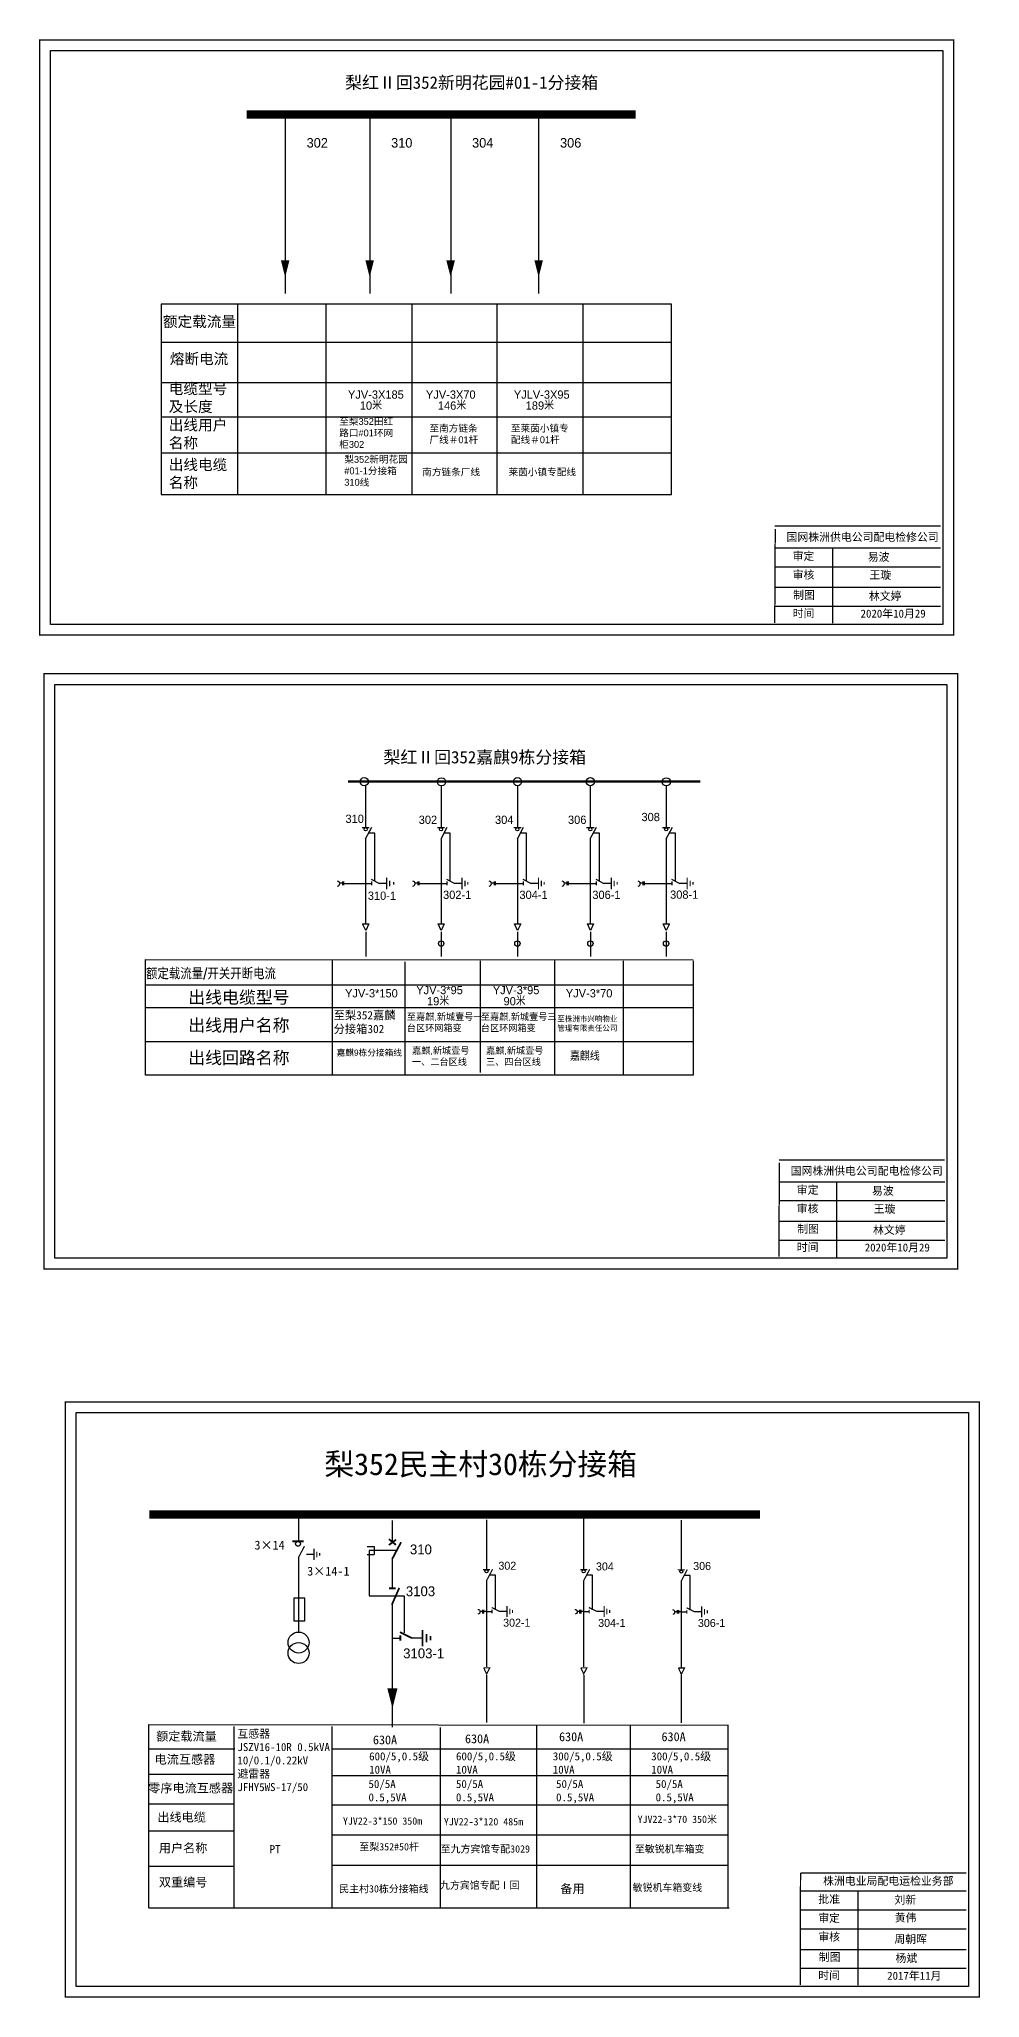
# Model space of a CAD drawing. Extents: x -42 to 505, y -336 to -58.
# Drawn here: x 97.3 to 226.5, y -326.7 to -57.8 of the extents above; entities that cross this region are included whole.
import ezdxf

# ---------------------------------------------------------------- set-up
doc = ezdxf.new("R2010")
doc.units = 0
doc.header["$LTSCALE"] = 0.774411
for name, pattern in [('ACAD_ISO02W100', [15, 12, -3]), ('CENTER', [50.8, 31.75, -6.35, 6.35, -6.35]), ('DASHED', [0.45, 0.3, -0.15])]:
    doc.linetypes.add(name, pattern=pattern)
doc.layers.get('0').update_dxf_attribs({"linetype": 'CONTINUOUS'})
doc.layers.add('2', color=7, linetype='CONTINUOUS')
doc.layers.add('F11', color=7, linetype='CONTINUOUS')
doc.styles.add('hztxt_txtstyle_0.00_0_0', font='', dxfattribs={"bigfont": 'hztxt.shx'})
doc.styles.add('hztxt_txtstyle_1.80_0_0', font='', dxfattribs={"height": 1.8, "bigfont": 'hztxt.shx'})
doc.styles.add('hztxt_txtstyle_2.00_0_0', font='', dxfattribs={"height": 2, "bigfont": 'hztxt.shx'})
doc.styles.add('hztxt_txtstyle_2.70_0_0', font='simkai.ttf', dxfattribs={"height": 2.7})
doc.styles.add('hztxt_txtstyle_2.77_0_0', font='', dxfattribs={"height": 2.768736, "bigfont": 'hztxt.shx'})
doc.styles.add('hztxt_txtstyle_3.00_0_0', font='', dxfattribs={"height": 3})
doc.styles.add('KaiTi_GB2312_txtstyle_1.09_0_0', font='simkai_0.ttf', dxfattribs={"height": 1.0944})
doc.styles.add('字体', font='simkai_0.ttf', dxfattribs={"height": 2.5})
doc.styles.add('宋体_txtstyle_1.00_0_0', font='', dxfattribs={"height": 1})
doc.styles.add('宋体_txtstyle_100.00_0_0100', font='', dxfattribs={"height": 100})
doc.styles.get('hztxt_txtstyle_0.00_0_0').set_extended_font_data('hztxt')
doc.styles.get('hztxt_txtstyle_1.80_0_0').set_extended_font_data('hztxt')
doc.styles.get('hztxt_txtstyle_2.00_0_0').set_extended_font_data('hztxt')
doc.styles.get('hztxt_txtstyle_2.77_0_0').set_extended_font_data('hztxt')
doc.styles.get('hztxt_txtstyle_3.00_0_0').set_extended_font_data('SimSun')
doc.styles.get('宋体_txtstyle_1.00_0_0').set_extended_font_data('宋体')
doc.styles.get('宋体_txtstyle_100.00_0_0100').set_extended_font_data('宋体')

# ---------------------------------------------------------------- blocks, each defined once
blk = doc.blocks.new('JD')
for points in [[(-2, 0.2), (-2, -0.2), (2, 0.2), (2, -0.2)], [(1, -1.2), (1, -0.8), (-1, -1.2), (-1, -0.8)], [(-0.5, -1.8), (-0.5, -2.2), (0.5, -1.8), (0.5, -2.2)]]:
    blk.add_trace(points)

msp = doc.modelspace()

# ---------------------------------------------------------------- linework, layer by layer
at = {"linetype": 'Continuous'}
for p, q in [((130.51, -94.19), (114.11, -94.19)), ((114.11, -94.19), (114.11, -120.35)), ((184.17, -94.19), (130.51, -94.19)), ((184.18, -120.35), (184.17, -94.19)), ((114.11, -120.35), (184.18, -120.35)), ((112.37, -289.13), (191.91, -289.22)), ((112.41, -314.37), (112.41, -289.13)), ((124.1, -289.41), (124.1, -314.37)), ((137.52, -289.41), (137.52, -314.37)), ((152.4, -289.57), (152.4, -314.35)), ((165.63, -289.18), (165.63, -314.37)), ((178.49, -289.18), (178.49, -314.37)), ((191.91, -289.2), (191.91, -314.38)), ((137.52, -292.5), (191.91, -292.5)), ((137.52, -296.13), (191.91, -296.13)), ((137.52, -300.18), (191.91, -300.18)), ((137.52, -304.28), (191.91, -304.28)), ((137.52, -308.46), (191.91, -308.46)), ((192.09, -314.37), (112.49, -314.37)), ((201.9, -311.99), (224.65, -311.99)), ((209.79, -311.99), (209.79, -324.92)), ((201.9, -314.58), (224.65, -314.58)), ((201.9, -317.18), (224.65, -317.18)), ((201.9, -320), (224.65, -320)), ((201.9, -322.59), (224.65, -322.59))]:
    msp.add_line(p, q, dxfattribs=at)
at = {"linetype": 'ByBlock'}
for p, q in [((124.58, -94.13), (124.58, -120.35)), ((136.71, -94.13), (136.71, -120.35)), ((148.5, -94.13), (148.5, -120.35)), ((160.21, -94.13), (160.21, -120.35)), ((172, -94.13), (172, -120.35)), ((114.2, -99.42), (184.18, -99.42)), ((114.2, -104.94), (184.18, -104.94)), ((114.2, -109.66), (184.18, -109.66)), ((114.2, -114.6), (184.18, -114.6))]:
    msp.add_line(p, q, dxfattribs=at)
at = {"color": 0, "linetype": 'Continuous'}
for p, q in [((198.37, -127.65), (221.13, -127.65)), ((206.29, -127.6), (206.27, -137.99)), ((198.37, -130.24), (221.13, -130.24)), ((198.37, -133.07), (221.13, -133.07)), ((198.37, -135.66), (221.13, -135.66)), ((198.95, -214.65), (221.7, -214.65)), ((206.86, -214.6), (206.84, -224.99)), ((198.95, -217.24), (221.7, -217.24)), ((198.95, -220.07), (221.7, -220.07)), ((198.95, -222.66), (221.7, -222.66))]:
    msp.add_line(p, q, dxfattribs=at)
at = {"lineweight": 90}
msp.add_line((139.8, -159.7), (188.14, -159.7), dxfattribs=at)
for p, q in [((142.18, -160.31), (142.18, -166.01)), ((152.53, -160.31), (152.53, -166.01)), ((163.02, -160.31), (163.02, -166.01)), ((173.03, -160.31), (173.03, -166.01)), ((183.45, -160.31), (183.45, -166.01)), ((141.68, -166.03), (142.68, -166.03)), ((142.18, -167.6), (143.03, -165.99)), ((152.03, -166.03), (153.03, -166.03)), ((152.53, -167.6), (153.38, -165.99)), ((162.52, -166.03), (163.52, -166.03)), ((163.02, -167.6), (163.87, -165.99)), ((172.53, -166.03), (173.54, -166.03)), ((173.03, -167.6), (173.88, -165.99)), ((182.95, -166.03), (183.95, -166.03)), ((183.45, -167.6), (184.3, -165.99)), ((142.18, -167.55), (142.18, -179.22)), ((152.53, -167.55), (152.53, -179.22)), ((163.02, -167.55), (163.02, -179.22)), ((173.03, -167.55), (173.03, -179.22)), ((183.45, -167.55), (183.45, -179.22)), ((138.98, -173.67), (138.62, -173.67)), ((138.98, -173.43), (138.98, -173.95)), ((139.14, -173.43), (139.14, -173.95)), ((139.16, -173.7), (142.97, -173.7)), ((142.92, -173.13), (144.06, -173.7)), ((142.97, -173.44), (142.97, -173.96)), ((143.99, -173.67), (145.06, -173.67)), ((149.33, -173.67), (148.97, -173.67)), ((149.33, -173.43), (149.33, -173.95)), ((149.49, -173.43), (149.49, -173.95)), ((149.51, -173.7), (153.32, -173.7)), ((153.27, -173.13), (154.41, -173.7)), ((153.32, -173.44), (153.32, -173.96)), ((154.34, -173.67), (155.41, -173.67)), ((159.82, -173.67), (159.46, -173.67)), ((159.82, -173.43), (159.82, -173.95)), ((159.97, -173.43), (159.97, -173.95)), ((160, -173.7), (163.8, -173.7)), ((163.76, -173.13), (164.89, -173.7)), ((163.8, -173.44), (163.8, -173.96)), ((164.83, -173.67), (165.89, -173.67)), ((169.83, -173.67), (169.47, -173.67)), ((169.83, -173.43), (169.83, -173.95)), ((169.99, -173.43), (169.99, -173.95)), ((170.01, -173.7), (173.82, -173.7)), ((173.77, -173.13), (174.91, -173.7)), ((173.82, -173.44), (173.82, -173.96)), ((174.84, -173.67), (175.91, -173.67)), ((180.25, -173.67), (179.89, -173.67)), ((180.25, -173.43), (180.25, -173.95)), ((180.41, -173.43), (180.41, -173.95)), ((180.43, -173.7), (184.24, -173.7)), ((184.19, -173.13), (185.33, -173.7)), ((184.24, -173.44), (184.24, -173.96)), ((185.26, -173.67), (186.33, -173.67)), ((141.76, -179.27), (142.63, -179.27)), ((142.19, -180.15), (141.77, -179.26)), ((142.63, -179.27), (142.19, -180.15)), ((152.11, -179.27), (152.98, -179.27)), ((152.54, -180.15), (152.12, -179.26)), ((152.98, -179.27), (152.54, -180.15)), ((162.6, -179.27), (163.47, -179.27)), ((163.02, -180.15), (162.61, -179.26)), ((163.47, -179.27), (163.02, -180.15)), ((172.62, -179.27), (173.48, -179.27)), ((173.04, -180.15), (172.63, -179.26)), ((173.48, -179.27), (173.04, -180.15)), ((183.04, -179.27), (183.9, -179.27)), ((183.46, -180.15), (183.05, -179.26)), ((183.9, -179.27), (183.46, -180.15)), ((111.97, -200.04), (111.97, -184.17)), ((111.97, -184.17), (187.14, -184.2)), ((137.57, -184.13), (137.57, -199.97)), ((147.54, -184.46), (147.54, -199.91)), ((157.89, -184.31), (157.89, -199.64)), ((168.12, -184.2), (168.12, -200.04)), ((177.54, -184.33), (177.54, -200.04)), ((187.15, -184.33), (187.15, -200.04)), ((112, -187.62), (187.15, -187.62)), ((112, -190.74), (187.15, -190.74)), ((111.98, -195.38), (187.15, -195.38)), ((187.15, -200.04), (111.97, -200.04)), ((132.94, -260.32), (132.94, -263.93)), ((172.12, -260.36), (172.12, -267.86)), ((145.83, -261.15), (145.83, -264.15)), ((158.78, -261.07), (158.78, -267.86)), ((185.53, -261.11), (185.53, -267.89)), ((134.04, -265.77), (135.08, -265.77)), ((142.37, -264.71), (143.34, -264.71)), ((142.37, -265.79), (143.34, -265.79)), ((146.32, -265.28), (142.68, -265.28)), ((142.68, -265.28), (142.68, -271.47)), ((143.34, -264.71), (143.34, -265.79)), ((132.96, -266.17), (132.96, -276.43)), ((145.83, -266.36), (145.83, -270.39)), ((142.68, -271.47), (147.48, -271.47)), ((147.48, -271.47), (147.48, -276.58)), ((158.78, -269.36), (158.78, -281.23)), ((172.12, -269.36), (172.12, -281.23)), ((185.53, -269.39), (185.53, -281.26)), ((145.83, -272.4), (145.83, -284.28)), ((158.78, -273.63), (159.54, -273.63)), ((160.54, -273.61), (161.57, -273.61)), ((172.12, -273.63), (172.88, -273.63)), ((173.88, -273.61), (174.91, -273.61)), ((185.53, -273.67), (186.29, -273.67)), ((187.28, -273.65), (188.32, -273.65)), ((145.83, -277.28), (146.95, -277.28)), ((148.42, -277.25), (149.95, -277.25)), ((145.84, -285.88), (145.84, -289.49)), ((124.21, -292.52), (112.43, -292.52)), ((124.16, -295.99), (112.39, -295.99)), ((124.16, -300.07), (112.39, -300.07)), ((124.12, -303.8), (112.35, -303.8)), ((124.16, -308.65), (112.39, -308.65))]:
    msp.add_line(p, q)
at = {"linetype": 'ACAD_ISO02W100'}
for p, q in [((143.45, -166.81), (142.65, -166.81)), ((143.45, -173.33), (143.45, -166.81)), ((153.79, -166.81), (152.96, -166.81)), ((153.79, -173.33), (153.79, -166.81)), ((164.28, -166.81), (163.45, -166.81)), ((164.28, -173.33), (164.28, -166.81)), ((174.3, -166.81), (173.45, -166.81)), ((174.3, -173.33), (174.3, -166.81)), ((184.72, -166.81), (183.89, -166.81)), ((184.72, -173.33), (184.72, -166.81))]:
    msp.add_line(p, q, dxfattribs=at)
at = {"linetype": 'CENTER'}
for p, q in [((142.19, -180.33), (142.19, -183.75)), ((152.54, -180.33), (152.54, -183.75)), ((163.02, -180.33), (163.02, -183.75)), ((173.04, -180.33), (173.04, -183.75)), ((183.46, -180.33), (183.46, -183.75)), ((158.79, -282.35), (158.79, -288.88)), ((172.13, -282.35), (172.13, -288.95)), ((185.53, -282.39), (185.53, -288.92))]:
    msp.add_line(p, q, dxfattribs=at)
at = {"color": 0, "linetype": 'Continuous', "const_width": 0.182}
for points in [[(97.43, -57.93), (222.92, -57.93), (222.92, -139.63), (97.43, -139.63)], [(98.01, -144.93), (223.49, -144.93), (223.49, -226.63), (98.01, -226.63)]]:
    msp.add_lwpolyline(points, close=True, dxfattribs=at)
at = {"color": 0, "linetype": 'Continuous'}
for points in [[(98.91, -59.4), (221.44, -59.4), (221.44, -138.15), (98.91, -138.15)], [(99.48, -146.4), (222.01, -146.4), (222.01, -225.15), (99.48, -225.15)]]:
    msp.add_lwpolyline(points, close=True, dxfattribs=at)
for points, const_width in [([(125.84, -68.19), (179.25, -68.19)], 1.13), ([(112.49, -260.32), (196.33, -260.32)], 1.1), ([(132.12, -263.99), (133.66, -263.99)], 0.261), ([(132.96, -266.21), (133.79, -264.65)], 0.165), ([(145.37, -264.51), (146.36, -263.77)], 0.244), ([(145.38, -263.7), (146.33, -264.49)], 0.244), ([(145.83, -266.42), (147.05, -264.12)], 0.244), ([(158.3, -267.88), (159.27, -267.88)], 0.165), ([(158.78, -269.4), (159.61, -267.84)], 0.165), ([(171.64, -267.88), (172.61, -267.88)], 0.165), ([(172.12, -269.4), (172.95, -267.84)], 0.165), ([(185.04, -267.92), (186.02, -267.92)], 0.165), ([(185.53, -269.44), (186.35, -267.87)], 0.165), ([(145.39, -270.45), (146.3, -270.45)], 0.244), ([(145.78, -272.7), (146.8, -270.4)], 0.244), ([(159.5, -273.09), (160.6, -273.63)], 0.165), ([(159.54, -273.38), (159.54, -273.89)], 0.165), ([(172.84, -273.09), (173.94, -273.63)], 0.165), ([(172.88, -273.38), (172.88, -273.89)], 0.165), ([(186.25, -273.12), (187.35, -273.67)], 0.165), ([(186.29, -273.42), (186.29, -273.92)], 0.165), ([(146.89, -276.47), (148.51, -277.28)], 0.244), ([(146.95, -276.9), (146.95, -277.65)], 0.244), ([(158.38, -281.36), (159.22, -281.36), (158.79, -282.21), (158.39, -281.35)], 0.165), ([(171.72, -281.36), (172.56, -281.36), (172.13, -282.21), (171.73, -281.35)], 0.165), ([(185.13, -281.4), (185.96, -281.4), (185.53, -282.25), (185.14, -281.38)], 0.165)]:
    msp.add_lwpolyline(points, dxfattribs=dict(const_width=const_width))
for points, format in [([(131.13, -88.21, 1.16, 0, 0), (131.13, -90.52, 0, 0, 0)], "xyseb"), ([(142.73, -88.21, 1.16, 0, 0), (142.73, -90.52, 0, 0, 0)], "xyseb"), ([(153.85, -88.21, 1.16, 0, 0), (153.85, -90.52, 0, 0, 0)], "xyseb"), ([(165.94, -88.21, 1.16, 0, 0), (165.94, -90.52, 0, 0, 0)], "xyseb"), ([(157.59, -273.34, -0.877934), (157.6, -274.01)], "xyb"), ([(170.93, -273.34, -0.877934), (170.94, -274.01)], "xyb"), ([(184.33, -273.38, -0.877934), (184.35, -274.05)], "xyb"), ([(145.86, -284.19, 1.39, 0, 0), (145.86, -286.94, 0, 0, 0)], "xyseb")]:
    msp.add_lwpolyline(points, format=format)
at = {"color": 0, "linetype": 'Continuous', "const_width": 0.182}
for points in [[(198.43, -125.05), (198.36, -137.95)], [(198.37, -124.65), (221.13, -124.65)], [(199, -212.05), (198.93, -224.94)], [(198.95, -211.65), (221.7, -211.65)]]:
    msp.add_lwpolyline(points, dxfattribs=at)
at = {"linetype": 'Continuous', "const_width": 0.182}
msp.add_lwpolyline([(100.96, -244.86), (226.44, -244.86), (226.44, -326.56), (100.96, -326.56)], close=True, dxfattribs=at)
at = {"linetype": 'Continuous'}
msp.add_lwpolyline([(102.43, -246.34), (224.96, -246.34), (224.96, -325.09), (102.43, -325.09)], close=True, dxfattribs=at)
at = {"linetype": 'ACAD_ISO02W100'}
for points in [[(160.01, -273.39), (160.01, -268.64), (159.19, -268.64)], [(173.35, -273.39), (173.35, -268.64), (172.53, -268.64)], [(186.75, -273.43), (186.75, -268.67), (185.93, -268.67)]]:
    msp.add_lwpolyline(points, dxfattribs=at)
for points in [[(132.31, -271.85), (132.31, -274.93), (133.83, -274.93), (133.83, -271.82), (132.31, -271.82)], [(158.23, -273.63), (157.88, -273.63)], [(158.23, -273.4), (158.23, -273.9)], [(158.38, -273.4), (158.38, -273.9)], [(158.78, -273.63), (158.38, -273.63)], [(171.57, -273.63), (171.22, -273.63)], [(171.57, -273.4), (171.57, -273.9)], [(171.72, -273.4), (171.72, -273.9)], [(172.12, -273.63), (171.72, -273.63)], [(184.98, -273.66), (184.63, -273.66)], [(184.98, -273.43), (184.98, -273.93)], [(185.13, -273.43), (185.13, -273.93)], [(185.53, -273.66), (185.13, -273.66)]]:
    msp.add_lwpolyline(points)
at = {"linetype": 'Continuous', "const_width": 0.182}
for points in [[(201.9, -309.51), (201.88, -324.88)], [(201.9, -309.51), (224.65, -309.51)]]:
    msp.add_lwpolyline(points, dxfattribs=at)
for centre, radius in [((141.99, -159.75), 0.564), ((152.6, -159.77), 0.564), ((163.03, -159.75), 0.564), ((173.04, -159.75), 0.564), ((183.48, -159.77), 0.564), ((142.18, -166.27), 0.218), ((152.53, -166.27), 0.218), ((163.02, -166.27), 0.218), ((173.03, -166.27), 0.218), ((183.45, -166.27), 0.218), ((132.89, -264.35), 0.335), ((158.78, -268.11), 0.211), ((172.12, -268.11), 0.211), ((185.53, -268.15), 0.211)]:
    msp.add_circle(centre, radius)
at = {"linetype": 'Continuous'}
for centre in [(152.55, -181.96), (163.02, -181.96), (173.04, -181.96), (183.44, -181.96)]:
    msp.add_circle(centre, 0.367, dxfattribs=at)
for centre in [(138.28, -173.73), (148.63, -173.73), (159.11, -173.73), (169.13, -173.73), (179.55, -173.73)]:
    msp.add_arc(centre, 0.347, 278.5404, 83.6643)
for points in [[(144.99, -174.5), (145.15, -174.5), (144.99, -172.91), (145.15, -172.91)], [(145.55, -173.31), (145.39, -173.31), (145.55, -174.1), (145.39, -174.1)], [(145.94, -173.9), (146.1, -173.9), (145.94, -173.51), (146.1, -173.51)], [(155.34, -174.5), (155.5, -174.5), (155.34, -172.91), (155.5, -172.91)], [(155.9, -173.31), (155.74, -173.31), (155.9, -174.1), (155.74, -174.1)], [(156.14, -173.9), (156.3, -173.9), (156.14, -173.51), (156.3, -173.51)], [(165.83, -174.5), (165.99, -174.5), (165.83, -172.91), (165.99, -172.91)], [(166.39, -173.31), (166.23, -173.31), (166.39, -174.1), (166.23, -174.1)], [(166.62, -173.9), (166.78, -173.9), (166.62, -173.51), (166.78, -173.51)], [(175.85, -174.5), (176, -174.5), (175.85, -172.91), (176, -172.91)], [(176.4, -173.31), (176.24, -173.31), (176.4, -174.1), (176.24, -174.1)], [(176.64, -173.9), (176.8, -173.9), (176.64, -173.51), (176.8, -173.51)], [(186.27, -174.5), (186.42, -174.5), (186.27, -172.91), (186.42, -172.91)], [(186.82, -173.31), (186.66, -173.31), (186.82, -174.1), (186.66, -174.1)], [(187.06, -173.9), (187.22, -173.9), (187.06, -173.51), (187.22, -173.51)]]:
    msp.add_trace(points)
at = {"layer": '2'}
for centre in [(132.97, -277.89), (132.97, -279.33)]:
    msp.add_circle(centre, 1.44, dxfattribs=at)
at = {"layer": 'F11', "lineweight": -3}
for p, q in [((131.14, -68.75), (131.14, -92.72)), ((142.74, -68.75), (142.74, -92.72)), ((153.86, -68.75), (153.86, -92.72)), ((165.94, -68.75), (165.94, -92.72))]:
    msp.add_line(p, q, dxfattribs=at)

# ---------------------------------------------------------------- block references
at = {"rotation": 90}
for p, xscale, yscale, zscale in [((135.09, -265.8), 0.3844120780054254, 0.3844120780054254, 0.3844120780054647), ((161.59, -273.64), 0.3844120780054254, 0.3844120780054254, 0.3844120780054647), ((174.93, -273.64), 0.3844120780054254, 0.3844120780054254, 0.3844120780054647), ((188.33, -273.68), 0.3844120780054254, 0.3844120780054254, 0.3844120780054647), ((149.97, -277.29), 0.5681865106434145, 0.5681865106434145, 0.5681865107442371)]:
    msp.add_blockref('JD', p, dxfattribs=dict(at, xscale=xscale, yscale=yscale, zscale=zscale))

# ---------------------------------------------------------------- texts
for s, height, style, p in [('梨红Ⅱ回352新明花园#01-1分接箱', 1.6997, 'hztxt_txtstyle_3.00_0_0', (139.37, -64.64)), ('YJV-3X185', 1.133, 'hztxt_txtstyle_2.00_0_0', (139.75, -107.18)), ('10米', 1.133, 'hztxt_txtstyle_2.00_0_0', (141.38, -108.69)), ('YJV-3X70', 1.133, 'hztxt_txtstyle_2.00_0_0', (150.46, -107.18)), ('146米', 1.133, 'hztxt_txtstyle_2.00_0_0', (152.1, -108.69)), ('YJLV-3X95', 1.133, 'hztxt_txtstyle_2.00_0_0', (162.53, -107.18)), ('189米', 1.133, 'hztxt_txtstyle_2.00_0_0', (164.16, -108.69)), ('梨红Ⅱ回352嘉麒9栋分接箱', 1.6997, 'hztxt_txtstyle_3.00_0_0', (144.63, -157.23)), ('310', 1.133, 'hztxt_txtstyle_2.00_0_0', (139.41, -165.4)), ('302', 1.133, 'hztxt_txtstyle_2.00_0_0', (149.47, -165.54)), ('304', 1.133, 'hztxt_txtstyle_2.00_0_0', (159.95, -165.54)), ('306', 1.133, 'hztxt_txtstyle_2.00_0_0', (169.97, -165.54)), ('308', 1.133, 'hztxt_txtstyle_2.00_0_0', (180.06, -165.16)), ('302-1', 1.133, 'hztxt_txtstyle_2.00_0_0', (152.81, -175.84)), ('304-1', 1.133, 'hztxt_txtstyle_2.00_0_0', (163.3, -175.84)), ('306-1', 1.133, 'hztxt_txtstyle_2.00_0_0', (173.31, -175.84)), ('308-1', 1.133, 'hztxt_txtstyle_2.00_0_0', (183.99, -175.81)), ('310-1', 1.133, 'hztxt_txtstyle_2.00_0_0', (142.48, -175.96)), ('额定载流量/开关开断电流', 1.5687, 'hztxt_txtstyle_2.77_0_0', (112.02, -186.88)), ('YJV-3*95', 1.133, 'hztxt_txtstyle_2.00_0_0', (149.13, -188.91)), ('YJV-3*95', 1.133, 'hztxt_txtstyle_2.00_0_0', (159.64, -188.91)), ('出线电缆型号', 1.7, 'hztxt_txtstyle_3.00_0_0', (117.82, -190.19)), ('YJV-3*150', 1.133, 'hztxt_txtstyle_2.00_0_0', (139.35, -189.35)), ('19米', 1.133, 'hztxt_txtstyle_2.00_0_0', (150.61, -190.44)), ('90米', 1.133, 'hztxt_txtstyle_2.00_0_0', (161.12, -190.44)), ('YJV-3*70', 1.133, 'hztxt_txtstyle_2.00_0_0', (169.67, -189.35)), ('出线用户名称', 1.7, 'hztxt_txtstyle_3.00_0_0', (117.82, -194.02)), ('出线回路名称', 1.7, 'hztxt_txtstyle_3.00_0_0', (117.82, -198.48)), ('310', 1.353, 'hztxt_txtstyle_2.00_0_0', (148.26, -265.79)), ('302', 1.098, 'hztxt_txtstyle_1.80_0_0', (160.41, -267.9)), ('304', 1.098, 'hztxt_txtstyle_1.80_0_0', (173.81, -268)), ('306', 1.098, 'hztxt_txtstyle_1.80_0_0', (187.16, -267.94)), ('3103', 1.353, 'hztxt_txtstyle_2.00_0_0', (147.7, -271.53)), ('302-1', 1.098, 'hztxt_txtstyle_1.80_0_0', (161.06, -275.72)), ('304-1', 1.098, 'hztxt_txtstyle_1.80_0_0', (174.11, -275.75)), ('306-1', 1.098, 'hztxt_txtstyle_1.80_0_0', (187.81, -275.76)), ('3103-1', 1.353, 'hztxt_txtstyle_2.00_0_0', (147.33, -280.05))]:
    msp.add_text(s, height=height, dxfattribs=dict(style=style)).set_placement(p)
at = {"linetype": 'Continuous', "style": 'hztxt_txtstyle_2.70_0_0'}
for s, p in [('3×14', (126.91, -265.13)), ('3×14-1', (134.15, -268.71))]:
    msp.add_text(s, height=1.22, dxfattribs=at).set_placement(p)
at = {"linetype": 'DASHED', "attachment_point": 1, "style": 'hztxt_txtstyle_0.00_0_0'}
for s, insert, char_height, width in [('{\\f\uffbfﾬￌﾣﾤ_GB2312|b0|i0|c134|p49;额定载流量}', (114.34, -95.86), 1.4731, 16.2815), ('{\\f\uffbfﾬￌﾣﾤ_GB2312|b0|i0|c134|p49;熔断电流}', (115.28, -100.96), 1.4731, 16.2815), ('{\\f\uffbfﾬￌﾣﾤ_GB2312|b0|i0|c134|p49;电缆型号及长度}', (115.14, -105.07), 1.4731, 8.2148), ('{\\f\uffbfﾬￌﾣﾤ_GB2312|b0|i0|c134|p49;出线用户名称}', (115.14, -110.06), 1.4731, 8.2148), ('{\\f\uffbfﾬￌﾣﾤ_GB2312|b0|i0|c134|p49;至梨352田红路口#01环网柜302}', (138.55, -109.83), 0.9455, 8.6207), ('{\\f\uffbfﾬￌﾣﾤ_GB2312|b0|i0|c134|p49;至南方链条厂线＃01杆}', (150.94, -110.77), 0.9455, 7.1977), ('{\\f\uffbfﾬￌﾣﾤ_GB2312|b0|i0|c134|p49;至莱茵小镇专配线＃01杆}', (162.13, -110.77), 0.9455, 8.6207), ('{\\f\uffbfﾬￌﾣﾤ_GB2312|b0|i0|c134|p49;出线电缆名称}', (115.14, -115.5), 1.4731, 8.2148), ('{\\f\uffbfﾬￌﾣﾤ_GB2312|b0|i0|c134|p49;梨352新明花园#01-1分接箱310线}', (139.25, -115.03), 0.9455, 8.749), ('{\\f\uffbfﾬￌﾣﾤ_GB2312|b0|i0|c134|p49;南方链条厂线}', (149.95, -116.77), 0.9455, 8.749), ('{\\f\uffbfﾬￌﾣﾤ_GB2312|b0|i0|c134|p49;莱茵小镇专配线}', (161.8, -116.77), 0.9455, 9.7602)]:
    msp.add_mtext(s, dxfattribs=dict(at, insert=insert, char_height=char_height, width=width))
at = {"color": 0, "linetype": 'Continuous', "attachment_point": 1, "style": '字体'}
for s, insert, char_height, width in [('国网株洲供电公司配电检修公司', (199.98, -125.62), 1.0944, 29.9201), ('\\f\uffbfﾬￌﾣﾤ_GB2312|b0|i0|c134|p49;审定', (200.82, -128.22), 1.0944, 8.5588), ('易波', (211.14, -128.35), 1.094, 8.5588), ('\\f\uffbfﾬￌﾣﾤ_GB2312|b0|i0|c134|p49;审核', (200.82, -130.8), 1.0944, 8.5588), ('\\f\uffbfﾬￌﾣﾤ_GB2312|b0|i0|c134|p49;制图', (200.88, -133.58), 1.0944, 8.5588), ('\\f\uffbfﾬￌﾣﾤ_GB2312|b0|i0|c134|p49;时间', (200.82, -136.09), 1.0944, 8.5588), ('国网株洲供电公司配电检修公司', (200.55, -212.61), 1.0944, 29.9201), ('\\f\uffbfﾬￌﾣﾤ_GB2312|b0|i0|c134|p49;审定', (201.39, -215.22), 1.0944, 8.5588), ('\\f\uffbfﾬￌﾣﾤ_GB2312|b0|i0|c134|p49;审核', (201.39, -217.79), 1.0944, 8.5588), ('易波', (211.72, -215.35), 1.094, 8.5588), ('\\f\uffbfﾬￌﾣﾤ_GB2312|b0|i0|c134|p49;制图', (201.45, -220.57), 1.0944, 8.5588), ('\\f\uffbfﾬￌﾣﾤ_GB2312|b0|i0|c134|p49;时间', (201.39, -223.09), 1.0944, 8.5588)]:
    msp.add_mtext(s, dxfattribs=dict(at, insert=insert, char_height=char_height, width=width))
at = {"color": 7, "linetype": 'Continuous', "char_height": 1.094, "attachment_point": 1, "style": 'KaiTi_GB2312_txtstyle_1.09_0_0'}
for s, insert, width in [('王璇', (211.37, -130.82), 8.5588), ('林文婷', (211.29, -133.72), 8.5588), ('2020年10月29', (210.15, -136.13), 16.0081), ('王璇', (211.94, -217.82), 8.5588), ('2020年10月29', (210.72, -223.13), 16.0081), ('林文婷', (211.86, -220.72), 8.5588)]:
    msp.add_mtext(s, dxfattribs=dict(at, insert=insert, width=width))
at = {"attachment_point": 1, "style": 'hztxt_txtstyle_0.00_0_0'}
for s, insert, char_height, width in [('{\\fSimSun|b0|i0|c134|p2;至梨352嘉麟分接箱302}', (137.79, -191.23), 1.1332, 9.1452), ('至嘉麒.新城壹号一台区环网箱变', (147.84, -191.62), 0.9301, 10.6938), ('至嘉麒.新城壹号三台区环网箱变', (158, -191.62), 0.9301, 10.6938), ('至株洲市兴响物业管理有限责任公司', (168.5, -191.98), 0.7636, 8.9818), ('嘉麒.新城壹号一、二台区线', (148.55, -196.26), 0.9301, 9.128), ('嘉麒.新城壹号三、四台区线', (158.71, -196.26), 0.9301, 9.128), ('{\\fSimSun|b0|i0|c134|p2;嘉麒}9{\\fSimSun|b0|i0|c134|p2;栋分接箱线}', (138.2, -196.51), 0.8499, 9.2378), ('嘉麒线', (170.25, -196.88), 1.133, 12.3034)]:
    msp.add_mtext(s, dxfattribs=dict(at, insert=insert, char_height=char_height, width=width))
at = {"linetype": 'Continuous', "attachment_point": 1}
for s, insert, char_height, width, style in [('{\\fSimSun|b0|i0|c134|p2;\\C0;梨352民主村30栋分接箱}', (136.51, -251.91), 3, 80.4201, '字体'), ('{\\fSimSun|b0|i0|c134|p2;额定载流量}', (113.41, -290.14), 1.2204, 19.6738, 'hztxt_txtstyle_2.70_0_0'), ('\\A1;{\\fSimSun|b0|i0|c134|p2;互感器\\PJSZV16-10R 0.5kVA\\P10/0.1/0.22kV\\P避雷器\\PJFHY5WS-17/50}', (124.57, -289.86), 1.0983, 20.2524, 'hztxt_txtstyle_2.70_0_0'), ('{\\fSimSun|b0|i0|c134|p2;630A}', (168.74, -290.21), 1.2204, 19.6738, 'hztxt_txtstyle_2.70_0_0'), ('{\\fSimSun|b0|i0|c134|p2;630A}', (182.81, -290.21), 1.2204, 19.6738, 'hztxt_txtstyle_2.70_0_0'), ('\\A1;{\\fSimSun|b0|i0|c134|p2;600/5,0.5级\\P10VA}', (142.66, -292.96), 1.0983, 20.2524, 'hztxt_txtstyle_2.70_0_0'), ('{\\fSimSun|b0|i0|c134|p2;630A}', (143.18, -290.64), 1.2204, 19.6738, 'hztxt_txtstyle_2.70_0_0'), ('\\A1;{\\fSimSun|b0|i0|c134|p2;600/5,0.5级\\P10VA}', (154.59, -292.96), 1.0983, 20.2524, 'hztxt_txtstyle_2.70_0_0'), ('{\\fSimSun|b0|i0|c134|p2;630A}', (155.82, -290.49), 1.2204, 19.6738, 'hztxt_txtstyle_2.70_0_0'), ('\\A1;{\\fSimSun|b0|i0|c134|p2;300/5,0.5级\\P10VA}', (167.88, -292.96), 1.0983, 20.2524, 'hztxt_txtstyle_2.70_0_0'), ('\\A1;{\\fSimSun|b0|i0|c134|p2;300/5,0.5级\\P10VA}', (181.4, -292.96), 1.0983, 20.2524, 'hztxt_txtstyle_2.70_0_0'), ('{\\fSimSun|b0|i0|c134|p2;电流互感器}', (113.2, -293.31), 1.2204, 19.6738, 'hztxt_txtstyle_2.70_0_0'), ('{\\fSimSun|b0|i0|c134|p2;零序电流互感器}', (112.33, -297.25), 1.2204, 19.6738, 'hztxt_txtstyle_2.70_0_0'), ('{\\fSimSun|b0|i0|c134|p2;50/5A\\P0.5,5VA}', (142.57, -296.76), 1.0983, 19.6738, 'hztxt_txtstyle_2.70_0_0'), ('{\\fSimSun|b0|i0|c134|p2;50/5A\\P0.5,5VA}', (154.58, -296.76), 1.0983, 19.6738, 'hztxt_txtstyle_2.70_0_0'), ('{\\fSimSun|b0|i0|c134|p2;50/5A\\P0.5,5VA}', (168.33, -296.76), 1.0983, 19.6738, 'hztxt_txtstyle_2.70_0_0'), ('{\\fSimSun|b0|i0|c134|p2;50/5A\\P0.5,5VA}', (182, -296.76), 1.0983, 19.6738, 'hztxt_txtstyle_2.70_0_0'), ('{\\fSimSun|b0|i0|c134|p2;出线电缆}', (113.58, -301.25), 1.2204, 19.6738, 'hztxt_txtstyle_2.70_0_0'), ('{\\fSimSun|b0|i0|c134|p2;YJV22-3*150 350m}', (139.06, -301.89), 1, 12.4351, 'hztxt_txtstyle_2.70_0_0'), ('{\\fSimSun|b0|i0|c134|p2;YJV22-3*120 485m}', (152.92, -301.98), 1, 12.4351, 'hztxt_txtstyle_2.70_0_0'), ('{\\fSimSun|b0|i0|c134|p2;用户名称}', (113.79, -305.48), 1.2204, 19.6738, 'hztxt_txtstyle_2.70_0_0'), ('{\\fSimSun|b0|i0|c134|p2;PT}', (128.99, -305.7), 1.1026, 8.5785, 'hztxt_txtstyle_0.00_0_0'), ('{\\fSimSun|b0|i0|c134|p2;至梨352#50杆}', (141.32, -305.42), 1, 12.4351, 'hztxt_txtstyle_2.70_0_0'), ('{\\fSimSun|b0|i0|c134|p2;至九方宾馆专配3029}', (152.48, -305.72), 1, 15.3859, 'hztxt_txtstyle_2.70_0_0'), ('{\\fSimSun|b0|i0|c134|p2;双重编号}', (113.79, -310.17), 1.2204, 19.6738, 'hztxt_txtstyle_2.70_0_0'), ('{\\fSimSun|b0|i0|c134|p2;民主村30栋分接箱线}', (138.55, -311.19), 1, 14.2286, 'hztxt_txtstyle_2.70_0_0'), ('{\\fSimSun|b0|i0|c134|p2;九方宾馆专配Ⅰ回}', (152.39, -310.7), 1, 15.3859, 'hztxt_txtstyle_2.70_0_0'), ('{\\fSimSun|b0|i0|c134|p2;备用}', (168.92, -311.07), 1.2204, 19.6738, 'hztxt_txtstyle_2.70_0_0'), ('株洲电业局配电运检业务部', (205, -310.06), 1.0944, 29.9201, '字体'), ('{\\fKaiTi_GB2312|b0|i0|c134|p49;批准}', (204.34, -312.56), 1.0944, 8.5588, '字体'), ('{\\fSimSun|b0|i0|c134|p2;刘新}', (214.79, -312.66), 1.0944, 8.5588, '字体'), ('\\f\uffbfﾬￌﾣﾤ_GB2312|b0|i0|c134|p49;审定', (204.34, -315.15), 1.0944, 8.5588, '字体'), ('黄伟', (214.84, -315.1), 1.094, 8.5588, '字体'), ('\\f\uffbfﾬￌﾣﾤ_GB2312|b0|i0|c134|p49;审核', (204.34, -317.73), 1.0944, 8.5588, '字体'), ('周朝晖', (214.79, -318.04), 1.094, 8.5588, '字体'), ('\\f\uffbfﾬￌﾣﾤ_GB2312|b0|i0|c134|p49;制图', (204.4, -320.51), 1.0944, 8.5588, '字体'), ('{\\fSimSun|b0|i0|c134|p2;杨斌}', (214.95, -320.67), 1.0944, 8.5588, '字体'), ('\\f\uffbfﾬￌﾣﾤ_GB2312|b0|i0|c134|p49;时间', (204.34, -323.02), 1.0944, 8.5588, '字体'), ('2017{\\fSimSun|b0|i0|c134|p2;年}11{\\fSimSun|b0|i0|c134|p2;月}', (213.8, -323.08), 1.0944, 14.762, '字体')]:
    msp.add_mtext(s, dxfattribs=dict(at, insert=insert, char_height=char_height, width=width, style=style))
at = {"linetype": 'Continuous', "lineweight": 0, "ltscale": 0.607715, "char_height": 1, "attachment_point": 1}
for s, insert, style in [('YJV22-3*70 350米', (179.53, -301.65), '宋体_txtstyle_1.00_0_0'), ('至敏锐机车箱变', (179.15, -305.72), '宋体_txtstyle_100.00_0_0100'), ('敏锐机车箱变线', (178.85, -311.01), '宋体_txtstyle_1.00_0_0')]:
    msp.add_mtext(s, dxfattribs=dict(at, insert=insert, style=style))
at = {"layer": 'F11', "lineweight": -3, "char_height": 1.3076, "width": 11.0152, "attachment_point": 1, "style": 'hztxt_txtstyle_0.00_0_0'}
for s, insert in [('\\pl2.30793;302', (131.77, -71.41)), ('\\pl2.30793;310', (143.37, -71.41)), ('\\pl2.30793;304', (154.49, -71.41)), ('\\pl2.30793;306', (166.57, -71.41))]:
    msp.add_mtext(s, dxfattribs=dict(at, insert=insert))

doc.saveas('drawing.dxf')
